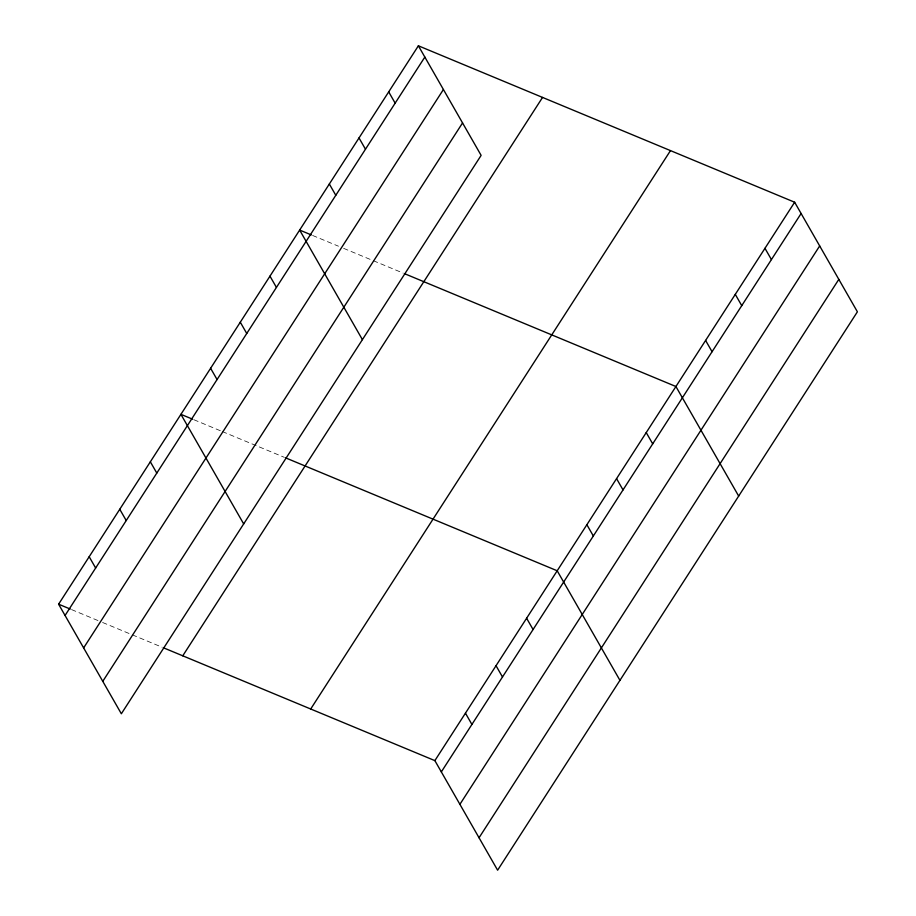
<?xml version="1.0" encoding="UTF-8"?>
<svg xmlns="http://www.w3.org/2000/svg" width="916" height="916" viewBox="0 0 916 916"><rect width="100%" height="100%" fill="white"/><g stroke="black" fill="none" stroke-linecap="round" stroke-linejoin="round"><path stroke-width="0.69" stroke-dasharray="4.58 3.44" d="M312.585 235.446L338.451 246.198M343.626 248.351L372.079 260.178M373.373 260.716L403.12 273.094M193.86 419.711L221.019 431.012M222.313 431.55L284.395 457.359M71.528 609.575L98.699 620.865M102.581 622.479L131.034 634.307M132.328 634.845L162.075 647.211"/><path stroke-width="1.37" d="M418.383 45.8L481.129 155.376L121.347 713.77L58.601 604.194L418.383 45.8L794.653 202.23L857.399 311.806L497.617 870.2L434.871 760.623L163.369 647.749M65.059 615.472L424.841 57.078M83.631 647.91L443.413 89.516M102.775 681.332L462.557 122.939M182.765 655.81L542.547 97.428M310.696 709.007L670.478 150.613M434.871 760.623L794.653 202.23M441.329 771.902L801.111 213.508M459.901 804.34L819.683 245.946M479.045 837.762L838.827 279.369M311.291 234.908L299.647 230.065L362.404 339.641M404.414 273.621L675.916 386.506L738.674 496.083M192.566 419.173L180.921 414.341L243.679 523.918M285.689 457.897L557.191 570.771L619.949 680.348M58.601 604.194L70.234 609.037M764.963 248.305L771.421 259.583M735.285 294.368L741.742 305.646M705.606 340.431L712.064 351.71M646.238 432.57L652.696 443.848M616.56 478.633L623.017 489.911M388.693 91.863L395.151 103.142M586.87 524.708L593.339 535.986M359.015 137.938L365.473 149.216M329.336 184.001L335.794 195.28M526.608 618.231L533.066 629.51M496.025 665.703L502.495 676.981M269.968 276.14L276.426 287.418M465.454 713.163L471.912 724.442M240.29 322.203L246.748 333.481M210.6 368.266L217.069 379.545M150.339 461.801L156.796 473.08M119.756 509.262L126.225 520.54M89.184 556.733L95.642 568.012"/></g></svg>
